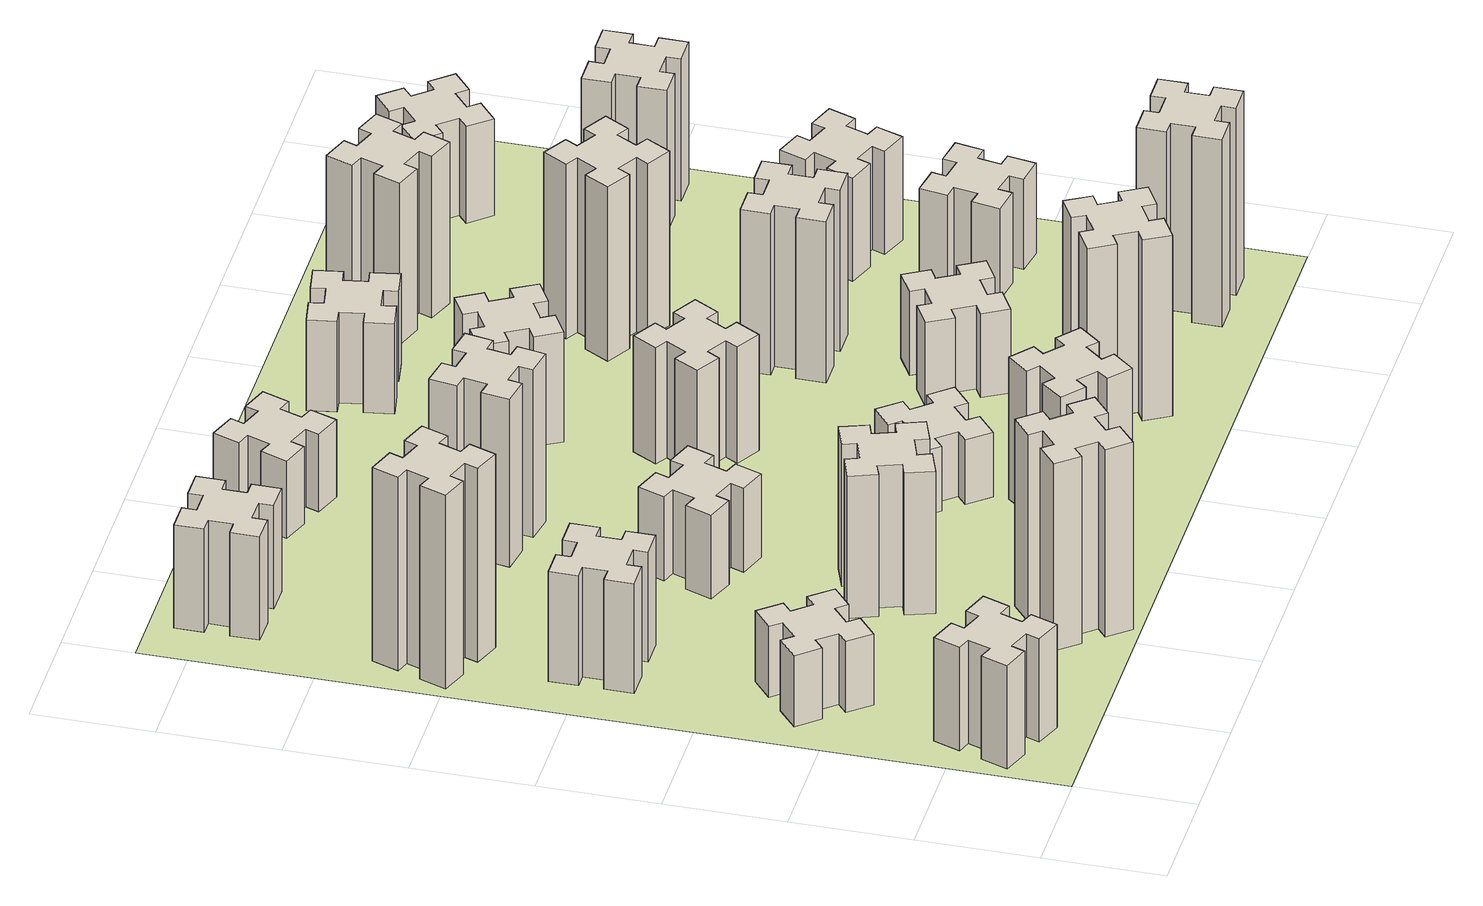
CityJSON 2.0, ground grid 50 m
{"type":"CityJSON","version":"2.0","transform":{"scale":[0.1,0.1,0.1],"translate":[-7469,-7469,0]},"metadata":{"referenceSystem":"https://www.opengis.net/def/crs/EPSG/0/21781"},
"CityObjects":{
"building1":{"type":"Building","attributes":{"class":"1000","function":"1000","usage":"1000","yearOfConstruction":2016,"roofType":"1000","measuredHeight":48,"storeysAboveGround":30,"storeysBelowGround":0},"geometry":[{"type":"Solid","lod":"1","boundaries":[[[[0,1,2,3,4,5,6,7,8,9,10,11,12,13,14,15,16,17,18,19]],[[17,16,20,21]],[[16,15,22,20]],[[15,14,23,22]],[[14,13,24,23]],[[13,12,25,24]],[[12,11,26,25]],[[11,10,27,26]],[[10,9,28,27]],[[9,8,29,28]],[[8,7,30,29]],[[7,6,31,30]],[[6,5,32,31]],[[5,4,33,32]],[[4,3,34,33]],[[3,2,35,34]],[[2,1,36,35]],[[1,0,37,36]],[[0,19,38,37]],[[19,18,39,38]],[[18,17,21,39]],[[24,25,26,27,28,29,30,31,32,33,34,35,36,37,38,39,21,20,22,23]]]]}]},
"building2":{"type":"Building","attributes":{"class":"1000","function":"1000","usage":"1000","yearOfConstruction":2016,"roofType":"1000","measuredHeight":33,"storeysAboveGround":30,"storeysBelowGround":0},"geometry":[{"type":"Solid","lod":"1","boundaries":[[[[40,41,42,43,44,45,46,47,48,49,50,51,52,53,54,55,56,57,58,59]],[[57,56,60,61]],[[56,55,62,60]],[[55,54,63,62]],[[54,53,64,63]],[[53,52,65,64]],[[52,51,66,65]],[[51,50,67,66]],[[50,49,68,67]],[[49,48,69,68]],[[48,47,70,69]],[[47,46,71,70]],[[46,45,72,71]],[[45,44,73,72]],[[44,43,74,73]],[[43,42,75,74]],[[42,41,76,75]],[[41,40,77,76]],[[40,59,78,77]],[[59,58,79,78]],[[58,57,61,79]],[[64,65,66,67,68,69,70,71,72,73,74,75,76,77,78,79,61,60,62,63]]]]}]},
"building3":{"type":"Building","attributes":{"class":"1000","function":"1000","usage":"1000","yearOfConstruction":2016,"roofType":"1000","measuredHeight":51,"storeysAboveGround":30,"storeysBelowGround":0},"geometry":[{"type":"Solid","lod":"1","boundaries":[[[[80,81,82,83,84,85,86,87,88,89,90,91,92,93,94,95,96,97,98,99]],[[97,96,100,101]],[[96,95,102,100]],[[95,94,103,102]],[[94,93,104,103]],[[93,92,105,104]],[[92,91,106,105]],[[91,90,107,106]],[[90,89,108,107]],[[89,88,109,108]],[[88,87,110,109]],[[87,86,111,110]],[[86,85,112,111]],[[85,84,113,112]],[[84,83,114,113]],[[83,82,115,114]],[[82,81,116,115]],[[81,80,117,116]],[[80,99,118,117]],[[99,98,119,118]],[[98,97,101,119]],[[104,105,106,107,108,109,110,111,112,113,114,115,116,117,118,119,101,100,102,103]]]]}]},
"building4":{"type":"Building","attributes":{"class":"1000","function":"1000","usage":"1000","yearOfConstruction":2016,"roofType":"1000","measuredHeight":90,"storeysAboveGround":30,"storeysBelowGround":0},"geometry":[{"type":"Solid","lod":"1","boundaries":[[[[120,121,122,123,124,125,126,127,128,129,130,131,132,133,134,135,136,137,138,139]],[[137,136,140,141]],[[136,135,142,140]],[[135,134,143,142]],[[134,133,144,143]],[[133,132,145,144]],[[132,131,146,145]],[[131,130,147,146]],[[130,129,148,147]],[[129,128,149,148]],[[128,127,150,149]],[[127,126,151,150]],[[126,125,152,151]],[[125,124,153,152]],[[124,123,154,153]],[[123,122,155,154]],[[122,121,156,155]],[[121,120,157,156]],[[120,139,158,157]],[[139,138,159,158]],[[138,137,141,159]],[[144,145,146,147,148,149,150,151,152,153,154,155,156,157,158,159,141,140,142,143]]]]}]},
"building5":{"type":"Building","attributes":{"class":"1000","function":"1000","usage":"1000","yearOfConstruction":2016,"roofType":"1000","measuredHeight":87,"storeysAboveGround":30,"storeysBelowGround":0},"geometry":[{"type":"Solid","lod":"1","boundaries":[[[[160,161,162,163,164,165,166,167,168,169,170,171,172,173,174,175,176,177,178,179]],[[177,176,180,181]],[[176,175,182,180]],[[175,174,183,182]],[[174,173,184,183]],[[173,172,185,184]],[[172,171,186,185]],[[171,170,187,186]],[[170,169,188,187]],[[169,168,189,188]],[[168,167,190,189]],[[167,166,191,190]],[[166,165,192,191]],[[165,164,193,192]],[[164,163,194,193]],[[163,162,195,194]],[[162,161,196,195]],[[161,160,197,196]],[[160,179,198,197]],[[179,178,199,198]],[[178,177,181,199]],[[184,185,186,187,188,189,190,191,192,193,194,195,196,197,198,199,181,180,182,183]]]]}]},
"building6":{"type":"Building","attributes":{"class":"1000","function":"1000","usage":"1000","yearOfConstruction":2016,"roofType":"1000","measuredHeight":48,"storeysAboveGround":30,"storeysBelowGround":0},"geometry":[{"type":"Solid","lod":"1","boundaries":[[[[200,201,202,203,204,205,206,207,208,209,210,211,212,213,214,215,216,217,218,219]],[[217,216,220,221]],[[216,215,222,220]],[[215,214,223,222]],[[214,213,224,223]],[[213,212,225,224]],[[212,211,226,225]],[[211,210,227,226]],[[210,209,228,227]],[[209,208,229,228]],[[208,207,230,229]],[[207,206,231,230]],[[206,205,232,231]],[[205,204,233,232]],[[204,203,234,233]],[[203,202,235,234]],[[202,201,236,235]],[[201,200,237,236]],[[200,219,238,237]],[[219,218,239,238]],[[218,217,221,239]],[[224,225,226,227,228,229,230,231,232,233,234,235,236,237,238,239,221,220,222,223]]]]}]},
"building7":{"type":"Building","attributes":{"class":"1000","function":"1000","usage":"1000","yearOfConstruction":2016,"roofType":"1000","measuredHeight":66,"storeysAboveGround":30,"storeysBelowGround":0},"geometry":[{"type":"Solid","lod":"1","boundaries":[[[[240,241,242,243,244,245,246,247,248,249,250,251,252,253,254,255,256,257,258,259]],[[257,256,260,261]],[[256,255,262,260]],[[255,254,263,262]],[[254,253,264,263]],[[253,252,265,264]],[[252,251,266,265]],[[251,250,267,266]],[[250,249,268,267]],[[249,248,269,268]],[[248,247,270,269]],[[247,246,271,270]],[[246,245,272,271]],[[245,244,273,272]],[[244,243,274,273]],[[243,242,275,274]],[[242,241,276,275]],[[241,240,277,276]],[[240,259,278,277]],[[259,258,279,278]],[[258,257,261,279]],[[264,265,266,267,268,269,270,271,272,273,274,275,276,277,278,279,261,260,262,263]]]]}]},
"building8":{"type":"Building","attributes":{"class":"1000","function":"1000","usage":"1000","yearOfConstruction":2016,"roofType":"1000","measuredHeight":39,"storeysAboveGround":30,"storeysBelowGround":0},"geometry":[{"type":"Solid","lod":"1","boundaries":[[[[280,281,282,283,284,285,286,287,288,289,290,291,292,293,294,295,296,297,298,299]],[[297,296,300,301]],[[296,295,302,300]],[[295,294,303,302]],[[294,293,304,303]],[[293,292,305,304]],[[292,291,306,305]],[[291,290,307,306]],[[290,289,308,307]],[[289,288,309,308]],[[288,287,310,309]],[[287,286,311,310]],[[286,285,312,311]],[[285,284,313,312]],[[284,283,314,313]],[[283,282,315,314]],[[282,281,316,315]],[[281,280,317,316]],[[280,299,318,317]],[[299,298,319,318]],[[298,297,301,319]],[[304,305,306,307,308,309,310,311,312,313,314,315,316,317,318,319,301,300,302,303]]]]}]},
"building9":{"type":"Building","attributes":{"class":"1000","function":"1000","usage":"1000","yearOfConstruction":2016,"roofType":"1000","measuredHeight":78,"storeysAboveGround":30,"storeysBelowGround":0},"geometry":[{"type":"Solid","lod":"1","boundaries":[[[[320,321,322,323,324,325,326,327,328,329,330,331,332,333,334,335,336,337,338,339]],[[337,336,340,341]],[[336,335,342,340]],[[335,334,343,342]],[[334,333,344,343]],[[333,332,345,344]],[[332,331,346,345]],[[331,330,347,346]],[[330,329,348,347]],[[329,328,349,348]],[[328,327,350,349]],[[327,326,351,350]],[[326,325,352,351]],[[325,324,353,352]],[[324,323,354,353]],[[323,322,355,354]],[[322,321,356,355]],[[321,320,357,356]],[[320,339,358,357]],[[339,338,359,358]],[[338,337,341,359]],[[344,345,346,347,348,349,350,351,352,353,354,355,356,357,358,359,341,340,342,343]]]]}]},
"building10":{"type":"Building","attributes":{"class":"1000","function":"1000","usage":"1000","yearOfConstruction":2016,"roofType":"1000","measuredHeight":66,"storeysAboveGround":30,"storeysBelowGround":0},"geometry":[{"type":"Solid","lod":"1","boundaries":[[[[360,361,362,363,364,365,366,367,368,369,370,371,372,373,374,375,376,377,378,379]],[[377,376,380,381]],[[376,375,382,380]],[[375,374,383,382]],[[374,373,384,383]],[[373,372,385,384]],[[372,371,386,385]],[[371,370,387,386]],[[370,369,388,387]],[[369,368,389,388]],[[368,367,390,389]],[[367,366,391,390]],[[366,365,392,391]],[[365,364,393,392]],[[364,363,394,393]],[[363,362,395,394]],[[362,361,396,395]],[[361,360,397,396]],[[360,379,398,397]],[[379,378,399,398]],[[378,377,381,399]],[[384,385,386,387,388,389,390,391,392,393,394,395,396,397,398,399,381,380,382,383]]]]}]},
"building11":{"type":"Building","attributes":{"class":"1000","function":"1000","usage":"1000","yearOfConstruction":2016,"roofType":"1000","measuredHeight":36,"storeysAboveGround":30,"storeysBelowGround":0},"geometry":[{"type":"Solid","lod":"1","boundaries":[[[[400,401,402,403,404,405,406,407,408,409,410,411,412,413,414,415,416,417,418,419]],[[417,416,420,421]],[[416,415,422,420]],[[415,414,423,422]],[[414,413,424,423]],[[413,412,425,424]],[[412,411,426,425]],[[411,410,427,426]],[[410,409,428,427]],[[409,408,429,428]],[[408,407,430,429]],[[407,406,431,430]],[[406,405,432,431]],[[405,404,433,432]],[[404,403,434,433]],[[403,402,435,434]],[[402,401,436,435]],[[401,400,437,436]],[[400,419,438,437]],[[419,418,439,438]],[[418,417,421,439]],[[424,425,426,427,428,429,430,431,432,433,434,435,436,437,438,439,421,420,422,423]]]]}]},
"building12":{"type":"Building","attributes":{"class":"1000","function":"1000","usage":"1000","yearOfConstruction":2016,"roofType":"1000","measuredHeight":30,"storeysAboveGround":30,"storeysBelowGround":0},"geometry":[{"type":"Solid","lod":"1","boundaries":[[[[440,441,442,443,444,445,446,447,448,449,450,451,452,453,454,455,456,457,458,459]],[[457,456,460,461]],[[456,455,462,460]],[[455,454,463,462]],[[454,453,464,463]],[[453,452,465,464]],[[452,451,466,465]],[[451,450,467,466]],[[450,449,468,467]],[[449,448,469,468]],[[448,447,470,469]],[[447,446,471,470]],[[446,445,472,471]],[[445,444,473,472]],[[444,443,474,473]],[[443,442,475,474]],[[442,441,476,475]],[[441,440,477,476]],[[440,459,478,477]],[[459,458,479,478]],[[458,457,461,479]],[[464,465,466,467,468,469,470,471,472,473,474,475,476,477,478,479,461,460,462,463]]]]}]},
"building13":{"type":"Building","attributes":{"class":"1000","function":"1000","usage":"1000","yearOfConstruction":2016,"roofType":"1000","measuredHeight":54,"storeysAboveGround":30,"storeysBelowGround":0},"geometry":[{"type":"Solid","lod":"1","boundaries":[[[[480,481,482,483,484,485,486,487,488,489,490,491,492,493,494,495,496,497,498,499]],[[497,496,500,501]],[[496,495,502,500]],[[495,494,503,502]],[[494,493,504,503]],[[493,492,505,504]],[[492,491,506,505]],[[491,490,507,506]],[[490,489,508,507]],[[489,488,509,508]],[[488,487,510,509]],[[487,486,511,510]],[[486,485,512,511]],[[485,484,513,512]],[[484,483,514,513]],[[483,482,515,514]],[[482,481,516,515]],[[481,480,517,516]],[[480,499,518,517]],[[499,498,519,518]],[[498,497,501,519]],[[504,505,506,507,508,509,510,511,512,513,514,515,516,517,518,519,501,500,502,503]]]]}]},
"building14":{"type":"Building","attributes":{"class":"1000","function":"1000","usage":"1000","yearOfConstruction":2016,"roofType":"1000","measuredHeight":51,"storeysAboveGround":30,"storeysBelowGround":0},"geometry":[{"type":"Solid","lod":"1","boundaries":[[[[520,521,522,523,524,525,526,527,528,529,530,531,532,533,534,535,536,537,538,539]],[[537,536,540,541]],[[536,535,542,540]],[[535,534,543,542]],[[534,533,544,543]],[[533,532,545,544]],[[532,531,546,545]],[[531,530,547,546]],[[530,529,548,547]],[[529,528,549,548]],[[528,527,550,549]],[[527,526,551,550]],[[526,525,552,551]],[[525,524,553,552]],[[524,523,554,553]],[[523,522,555,554]],[[522,521,556,555]],[[521,520,557,556]],[[520,539,558,557]],[[539,538,559,558]],[[538,537,541,559]],[[544,545,546,547,548,549,550,551,552,553,554,555,556,557,558,559,541,540,542,543]]]]}]},
"building15":{"type":"Building","attributes":{"class":"1000","function":"1000","usage":"1000","yearOfConstruction":2016,"roofType":"1000","measuredHeight":84,"storeysAboveGround":30,"storeysBelowGround":0},"geometry":[{"type":"Solid","lod":"1","boundaries":[[[[560,561,562,563,564,565,566,567,568,569,570,571,572,573,574,575,576,577,578,579]],[[577,576,580,581]],[[576,575,582,580]],[[575,574,583,582]],[[574,573,584,583]],[[573,572,585,584]],[[572,571,586,585]],[[571,570,587,586]],[[570,569,588,587]],[[569,568,589,588]],[[568,567,590,589]],[[567,566,591,590]],[[566,565,592,591]],[[565,564,593,592]],[[564,563,594,593]],[[563,562,595,594]],[[562,561,596,595]],[[561,560,597,596]],[[560,579,598,597]],[[579,578,599,598]],[[578,577,581,599]],[[584,585,586,587,588,589,590,591,592,593,594,595,596,597,598,599,581,580,582,583]]]]}]},
"building16":{"type":"Building","attributes":{"class":"1000","function":"1000","usage":"1000","yearOfConstruction":2016,"roofType":"1000","measuredHeight":39,"storeysAboveGround":30,"storeysBelowGround":0},"geometry":[{"type":"Solid","lod":"1","boundaries":[[[[600,601,602,603,604,605,606,607,608,609,610,611,612,613,614,615,616,617,618,619]],[[617,616,620,621]],[[616,615,622,620]],[[615,614,623,622]],[[614,613,624,623]],[[613,612,625,624]],[[612,611,626,625]],[[611,610,627,626]],[[610,609,628,627]],[[609,608,629,628]],[[608,607,630,629]],[[607,606,631,630]],[[606,605,632,631]],[[605,604,633,632]],[[604,603,634,633]],[[603,602,635,634]],[[602,601,636,635]],[[601,600,637,636]],[[600,619,638,637]],[[619,618,639,638]],[[618,617,621,639]],[[624,625,626,627,628,629,630,631,632,633,634,635,636,637,638,639,621,620,622,623]]]]}]},
"building17":{"type":"Building","attributes":{"class":"1000","function":"1000","usage":"1000","yearOfConstruction":2016,"roofType":"1000","measuredHeight":42,"storeysAboveGround":30,"storeysBelowGround":0},"geometry":[{"type":"Solid","lod":"1","boundaries":[[[[640,641,642,643,644,645,646,647,648,649,650,651,652,653,654,655,656,657,658,659]],[[657,656,660,661]],[[656,655,662,660]],[[655,654,663,662]],[[654,653,664,663]],[[653,652,665,664]],[[652,651,666,665]],[[651,650,667,666]],[[650,649,668,667]],[[649,648,669,668]],[[648,647,670,669]],[[647,646,671,670]],[[646,645,672,671]],[[645,644,673,672]],[[644,643,674,673]],[[643,642,675,674]],[[642,641,676,675]],[[641,640,677,676]],[[640,659,678,677]],[[659,658,679,678]],[[658,657,661,679]],[[664,665,666,667,668,669,670,671,672,673,674,675,676,677,678,679,661,660,662,663]]]]}]},
"building18":{"type":"Building","attributes":{"class":"1000","function":"1000","usage":"1000","yearOfConstruction":2016,"roofType":"1000","measuredHeight":75,"storeysAboveGround":30,"storeysBelowGround":0},"geometry":[{"type":"Solid","lod":"1","boundaries":[[[[680,681,682,683,684,685,686,687,688,689,690,691,692,693,694,695,696,697,698,699]],[[697,696,700,701]],[[696,695,702,700]],[[695,694,703,702]],[[694,693,704,703]],[[693,692,705,704]],[[692,691,706,705]],[[691,690,707,706]],[[690,689,708,707]],[[689,688,709,708]],[[688,687,710,709]],[[687,686,711,710]],[[686,685,712,711]],[[685,684,713,712]],[[684,683,714,713]],[[683,682,715,714]],[[682,681,716,715]],[[681,680,717,716]],[[680,699,718,717]],[[699,698,719,718]],[[698,697,701,719]],[[704,705,706,707,708,709,710,711,712,713,714,715,716,717,718,719,701,700,702,703]]]]}]},
"building19":{"type":"Building","attributes":{"class":"1000","function":"1000","usage":"1000","yearOfConstruction":2016,"roofType":"1000","measuredHeight":81,"storeysAboveGround":30,"storeysBelowGround":0},"geometry":[{"type":"Solid","lod":"1","boundaries":[[[[720,721,722,723,724,725,726,727,728,729,730,731,732,733,734,735,736,737,738,739]],[[737,736,740,741]],[[736,735,742,740]],[[735,734,743,742]],[[734,733,744,743]],[[733,732,745,744]],[[732,731,746,745]],[[731,730,747,746]],[[730,729,748,747]],[[729,728,749,748]],[[728,727,750,749]],[[727,726,751,750]],[[726,725,752,751]],[[725,724,753,752]],[[724,723,754,753]],[[723,722,755,754]],[[722,721,756,755]],[[721,720,757,756]],[[720,739,758,757]],[[739,738,759,758]],[[738,737,741,759]],[[744,745,746,747,748,749,750,751,752,753,754,755,756,757,758,759,741,740,742,743]]]]}]},
"building20":{"type":"Building","attributes":{"class":"1000","function":"1000","usage":"1000","yearOfConstruction":2016,"roofType":"1000","measuredHeight":87,"storeysAboveGround":30,"storeysBelowGround":0},"geometry":[{"type":"Solid","lod":"1","boundaries":[[[[760,761,762,763,764,765,766,767,768,769,770,771,772,773,774,775,776,777,778,779]],[[777,776,780,781]],[[776,775,782,780]],[[775,774,783,782]],[[774,773,784,783]],[[773,772,785,784]],[[772,771,786,785]],[[771,770,787,786]],[[770,769,788,787]],[[769,768,789,788]],[[768,767,790,789]],[[767,766,791,790]],[[766,765,792,791]],[[765,764,793,792]],[[764,763,794,793]],[[763,762,795,794]],[[762,761,796,795]],[[761,760,797,796]],[[760,779,798,797]],[[779,778,799,798]],[[778,777,781,799]],[[784,785,786,787,788,789,790,791,792,793,794,795,796,797,798,799,781,780,782,783]]]]}]},
"building21":{"type":"Building","attributes":{"class":"1000","function":"1000","usage":"1000","yearOfConstruction":2016,"roofType":"1000","measuredHeight":75,"storeysAboveGround":30,"storeysBelowGround":0},"geometry":[{"type":"Solid","lod":"1","boundaries":[[[[800,801,802,803,804,805,806,807,808,809,810,811,812,813,814,815,816,817,818,819]],[[817,816,820,821]],[[816,815,822,820]],[[815,814,823,822]],[[814,813,824,823]],[[813,812,825,824]],[[812,811,826,825]],[[811,810,827,826]],[[810,809,828,827]],[[809,808,829,828]],[[808,807,830,829]],[[807,806,831,830]],[[806,805,832,831]],[[805,804,833,832]],[[804,803,834,833]],[[803,802,835,834]],[[802,801,836,835]],[[801,800,837,836]],[[800,819,838,837]],[[819,818,839,838]],[[818,817,821,839]],[[824,825,826,827,828,829,830,831,832,833,834,835,836,837,838,839,821,820,822,823]]]]}]},
"building22":{"type":"Building","attributes":{"class":"1000","function":"1000","usage":"1000","yearOfConstruction":2016,"roofType":"1000","measuredHeight":42,"storeysAboveGround":30,"storeysBelowGround":0},"geometry":[{"type":"Solid","lod":"1","boundaries":[[[[840,841,842,843,844,845,846,847,848,849,850,851,852,853,854,855,856,857,858,859]],[[857,856,860,861]],[[856,855,862,860]],[[855,854,863,862]],[[854,853,864,863]],[[853,852,865,864]],[[852,851,866,865]],[[851,850,867,866]],[[850,849,868,867]],[[849,848,869,868]],[[848,847,870,869]],[[847,846,871,870]],[[846,845,872,871]],[[845,844,873,872]],[[844,843,874,873]],[[843,842,875,874]],[[842,841,876,875]],[[841,840,877,876]],[[840,859,878,877]],[[859,858,879,878]],[[858,857,861,879]],[[864,865,866,867,868,869,870,871,872,873,874,875,876,877,878,879,861,860,862,863]]]]}]},
"building23":{"type":"Building","attributes":{"class":"1000","function":"1000","usage":"1000","yearOfConstruction":2016,"roofType":"1000","measuredHeight":48,"storeysAboveGround":30,"storeysBelowGround":0},"geometry":[{"type":"Solid","lod":"1","boundaries":[[[[880,881,882,883,884,885,886,887,888,889,890,891,892,893,894,895,896,897,898,899]],[[897,896,900,901]],[[896,895,902,900]],[[895,894,903,902]],[[894,893,904,903]],[[893,892,905,904]],[[892,891,906,905]],[[891,890,907,906]],[[890,889,908,907]],[[889,888,909,908]],[[888,887,910,909]],[[887,886,911,910]],[[886,885,912,911]],[[885,884,913,912]],[[884,883,914,913]],[[883,882,915,914]],[[882,881,916,915]],[[881,880,917,916]],[[880,899,918,917]],[[899,898,919,918]],[[898,897,901,919]],[[904,905,906,907,908,909,910,911,912,913,914,915,916,917,918,919,901,900,902,903]]]]}]},
"building24":{"type":"Building","attributes":{"class":"1000","function":"1000","usage":"1000","yearOfConstruction":2016,"roofType":"1000","measuredHeight":66,"storeysAboveGround":30,"storeysBelowGround":0},"geometry":[{"type":"Solid","lod":"1","boundaries":[[[[920,921,922,923,924,925,926,927,928,929,930,931,932,933,934,935,936,937,938,939]],[[937,936,940,941]],[[936,935,942,940]],[[935,934,943,942]],[[934,933,944,943]],[[933,932,945,944]],[[932,931,946,945]],[[931,930,947,946]],[[930,929,948,947]],[[929,928,949,948]],[[928,927,950,949]],[[927,926,951,950]],[[926,925,952,951]],[[925,924,953,952]],[[924,923,954,953]],[[923,922,955,954]],[[922,921,956,955]],[[921,920,957,956]],[[920,939,958,957]],[[939,938,959,958]],[[938,937,941,959]],[[944,945,946,947,948,949,950,951,952,953,954,955,956,957,958,959,941,940,942,943]]]]}]},
"building25":{"type":"Building","attributes":{"class":"1000","function":"1000","usage":"1000","yearOfConstruction":2016,"roofType":"1000","measuredHeight":45,"storeysAboveGround":30,"storeysBelowGround":0},"geometry":[{"type":"Solid","lod":"1","boundaries":[[[[960,961,962,963,964,965,966,967,968,969,970,971,972,973,974,975,976,977,978,979]],[[977,976,980,981]],[[976,975,982,980]],[[975,974,983,982]],[[974,973,984,983]],[[973,972,985,984]],[[972,971,986,985]],[[971,970,987,986]],[[970,969,988,987]],[[969,968,989,988]],[[968,967,990,989]],[[967,966,991,990]],[[966,965,992,991]],[[965,964,993,992]],[[964,963,994,993]],[[963,962,995,994]],[[962,961,996,995]],[[961,960,997,996]],[[960,979,998,997]],[[979,978,999,998]],[[978,977,981,999]],[[984,985,986,987,988,989,990,991,992,993,994,995,996,997,998,999,981,980,982,983]]]]}]},
"landuse1":{"type":"LandUse","attributes":{"name":"plot1","function":"1010"},"geometry":[{"type":"MultiSurface","lod":"1","boundaries":[[[1000,1001,1002,1003]]]}]}
},
"vertices":[
[362,291,0],[396,385,0],[452,364,0],[493,477,0],[380,518,0],[360,462,0],[266,496,0],[287,552,0],[174,593,0],[133,480,0],[189,460,0],[155,366,0],[99,387,0],[57,274,0],[170,233,0],[191,289,0],[285,255,0],[264,199,0],[377,157,0],[418,270,0],[285,255,480],[264,199,480],[191,289,480],[170,233,480],[57,274,480],[99,387,480],[155,366,480],[189,460,480],[133,480,480],[174,593,480],[287,552,480],[266,496,480],[360,462,480],[380,518,480],[493,477,480],[452,364,480],[396,385,480],[362,291,480],[418,270,480],[377,157,480],
[343,1232,0],[266,1167,0],[228,1213,0],[136,1136,0],[213,1044,0],[259,1083,0],[323,1006,0],[277,968,0],[354,876,0],[446,953,0],[408,999,0],[484,1063,0],[523,1017,0],[615,1094,0],[538,1186,0],[492,1148,0],[427,1224,0],[473,1263,0],[396,1355,0],[304,1278,0],[427,1224,330],[473,1263,330],[492,1148,330],[538,1186,330],[615,1094,330],[523,1017,330],[484,1063,330],[408,999,330],[446,953,330],[354,876,330],[277,968,330],[323,1006,330],[259,1083,330],[213,1044,330],[136,1136,330],[228,1213,330],[266,1167,330],[343,1232,330],[304,1278,330],[396,1355,330],
[425,2065,0],[325,2065,0],[325,2125,0],[205,2125,0],[205,2005,0],[265,2005,0],[265,1905,0],[205,1905,0],[205,1785,0],[325,1785,0],[325,1845,0],[425,1845,0],[425,1785,0],[545,1785,0],[545,1905,0],[485,1905,0],[485,2005,0],[545,2005,0],[545,2125,0],[425,2125,0],[485,2005,510],[545,2005,510],[485,1905,510],[545,1905,510],[545,1785,510],[425,1785,510],[425,1845,510],[325,1845,510],[325,1785,510],[205,1785,510],[205,1905,510],[265,1905,510],[265,2005,510],[205,2005,510],[205,2125,510],[325,2125,510],[325,2065,510],[425,2065,510],[425,2125,510],[545,2125,510],
[362,2511,0],[396,2605,0],[452,2584,0],[493,2697,0],[380,2738,0],[360,2682,0],[266,2716,0],[287,2772,0],[174,2813,0],[133,2700,0],[189,2680,0],[155,2586,0],[99,2607,0],[57,2494,0],[170,2453,0],[191,2509,0],[285,2475,0],[264,2419,0],[377,2377,0],[418,2490,0],[285,2475,900],[264,2419,900],[191,2509,900],[170,2453,900],[57,2494,900],[99,2607,900],[155,2586,900],[189,2680,900],[133,2700,900],[174,2813,900],[287,2772,900],[266,2716,900],[360,2682,900],[380,2738,900],[493,2697,900],[452,2584,900],[396,2605,900],[362,2511,900],[418,2490,900],[377,2377,900],
[1232,308,0],[1167,384,0],[1213,423,0],[1136,515,0],[1044,438,0],[1083,392,0],[1006,327,0],[968,373,0],[876,296,0],[953,204,0],[999,243,0],[1063,166,0],[1017,128,0],[1094,36,0],[1186,113,0],[1148,159,0],[1224,223,0],[1263,177,0],[1355,254,0],[1278,346,0],[1224,223,870],[1263,177,870],[1148,159,870],[1186,113,870],[1094,36,870],[1017,128,870],[1063,166,870],[999,243,870],[953,204,870],[876,296,870],[968,373,870],[1006,327,870],[1083,392,870],[1044,438,870],[1136,515,870],[1213,423,870],[1167,384,870],[1232,308,870],[1278,346,870],[1355,254,870],
[425,3545,0],[325,3545,0],[325,3605,0],[205,3605,0],[205,3485,0],[265,3485,0],[265,3385,0],[205,3385,0],[205,3265,0],[325,3265,0],[325,3325,0],[425,3325,0],[425,3265,0],[545,3265,0],[545,3385,0],[485,3385,0],[485,3485,0],[545,3485,0],[545,3605,0],[425,3605,0],[485,3485,480],[545,3485,480],[485,3385,480],[545,3385,480],[545,3265,480],[425,3265,480],[425,3325,480],[325,3325,480],[325,3265,480],[205,3265,480],[205,3385,480],[265,3385,480],[265,3485,480],[205,3485,480],[205,3605,480],[325,3605,480],[325,3545,480],[425,3545,480],[425,3605,480],[545,3605,480],
[1106,895,0],[1200,929,0],[1220,873,0],[1333,914,0],[1292,1027,0],[1236,1006,0],[1202,1100,0],[1258,1120,0],[1217,1233,0],[1104,1192,0],[1125,1136,0],[1031,1102,0],[1010,1158,0],[897,1117,0],[939,1004,0],[995,1025,0],[1029,931,0],[973,910,0],[1014,797,0],[1127,839,0],[1029,931,660],[973,910,660],[995,1025,660],[939,1004,660],[897,1117,660],[1010,1158,660],[1031,1102,660],[1125,1136,660],[1104,1192,660],[1217,1233,660],[1258,1120,660],[1202,1100,660],[1236,1006,660],[1292,1027,660],[1333,914,660],[1220,873,660],[1200,929,660],[1106,895,660],[1127,839,660],[1014,797,660],
[1029,1840,0],[995,1746,0],[939,1767,0],[897,1654,0],[1010,1613,0],[1031,1669,0],[1125,1635,0],[1104,1579,0],[1217,1537,0],[1258,1650,0],[1202,1671,0],[1236,1765,0],[1292,1744,0],[1333,1857,0],[1220,1898,0],[1200,1842,0],[1106,1876,0],[1127,1932,0],[1014,1973,0],[973,1860,0],[1106,1876,390],[1127,1932,390],[1200,1842,390],[1220,1898,390],[1333,1857,390],[1292,1744,390],[1236,1765,390],[1202,1671,390],[1258,1650,390],[1217,1537,390],[1104,1579,390],[1125,1635,390],[1031,1669,390],[1010,1613,390],[897,1654,390],[939,1767,390],[995,1746,390],[1029,1840,390],[973,1860,390],[1014,1973,390],
[1016,2664,0],[998,2565,0],[939,2576,0],[918,2457,0],[1037,2437,0],[1047,2496,0],[1145,2478,0],[1135,2419,0],[1253,2398,0],[1274,2517,0],[1215,2527,0],[1232,2625,0],[1291,2615,0],[1312,2733,0],[1194,2754,0],[1184,2695,0],[1085,2712,0],[1096,2771,0],[977,2792,0],[957,2674,0],[1085,2712,780],[1096,2771,780],[1184,2695,780],[1194,2754,780],[1312,2733,780],[1291,2615,780],[1232,2625,780],[1215,2527,780],[1274,2517,780],[1253,2398,780],[1135,2419,780],[1145,2478,780],[1047,2496,780],[1037,2437,780],[918,2457,780],[939,2576,780],[998,2565,780],[1016,2664,780],[957,2674,780],[977,2792,780],
[1803,584,0],[1739,508,0],[1693,546,0],[1616,454,0],[1708,377,0],[1746,423,0],[1823,359,0],[1784,313,0],[1876,236,0],[1953,328,0],[1907,366,0],[1972,443,0],[2018,404,0],[2095,496,0],[2003,573,0],[1964,527,0],[1888,592,0],[1926,638,0],[1834,715,0],[1757,623,0],[1888,592,660],[1926,638,660],[1964,527,660],[2003,573,660],[2095,496,660],[2018,404,660],[1972,443,660],[1907,366,660],[1953,328,660],[1876,236,660],[1784,313,660],[1823,359,660],[1746,423,660],[1708,377,660],[1616,454,660],[1693,546,660],[1739,508,660],[1803,584,660],[1757,623,660],[1834,715,660],
[1031,3349,0],[1125,3315,0],[1104,3259,0],[1217,3217,0],[1258,3330,0],[1202,3351,0],[1236,3445,0],[1292,3424,0],[1333,3537,0],[1220,3578,0],[1200,3522,0],[1106,3556,0],[1127,3612,0],[1014,3653,0],[973,3540,0],[1029,3520,0],[995,3426,0],[939,3447,0],[897,3334,0],[1010,3293,0],[995,3426,360],[939,3447,360],[1029,3520,360],[973,3540,360],[1014,3653,360],[1127,3612,360],[1106,3556,360],[1200,3522,360],[1220,3578,360],[1333,3537,360],[1292,3424,360],[1236,3445,360],[1202,3351,360],[1258,3330,360],[1217,3217,360],[1104,3259,360],[1125,3315,360],[1031,3349,360],[1010,3293,360],[897,3334,360],
[1823,1132,0],[1746,1067,0],[1708,1113,0],[1616,1036,0],[1693,944,0],[1739,983,0],[1803,906,0],[1757,868,0],[1834,776,0],[1926,853,0],[1888,899,0],[1964,963,0],[2003,917,0],[2095,994,0],[2018,1086,0],[1972,1048,0],[1907,1124,0],[1953,1163,0],[1876,1255,0],[1784,1178,0],[1907,1124,300],[1953,1163,300],[1972,1048,300],[2018,1086,300],[2095,994,300],[2003,917,300],[1964,963,300],[1888,899,300],[1926,853,300],[1834,776,300],[1757,868,300],[1803,906,300],[1739,983,300],[1693,944,300],[1616,1036,300],[1708,1113,300],[1746,1067,300],[1823,1132,300],[1784,1178,300],[1876,1255,300],
[1954,2026,0],[1867,2076,0],[1897,2128,0],[1793,2188,0],[1733,2084,0],[1785,2054,0],[1735,1967,0],[1683,1997,0],[1623,1893,0],[1727,1833,0],[1757,1885,0],[1844,1835,0],[1814,1783,0],[1918,1723,0],[1978,1827,0],[1926,1857,0],[1976,1944,0],[2028,1914,0],[2088,2018,0],[1984,2078,0],[1976,1944,540],[2028,1914,540],[1926,1857,540],[1978,1827,540],[1918,1723,540],[1814,1783,540],[1844,1835,540],[1757,1885,540],[1727,1833,540],[1623,1893,540],[1683,1997,540],[1735,1967,540],[1785,2054,540],[1733,2084,540],[1793,2188,540],[1897,2128,540],[1867,2076,540],[1954,2026,540],[1984,2078,540],[2088,2018,540],
[1735,2684,0],[1785,2597,0],[1733,2567,0],[1793,2463,0],[1897,2523,0],[1867,2575,0],[1954,2625,0],[1984,2573,0],[2088,2633,0],[2028,2737,0],[1976,2707,0],[1926,2794,0],[1978,2824,0],[1918,2928,0],[1814,2868,0],[1844,2816,0],[1757,2766,0],[1727,2818,0],[1623,2758,0],[1683,2654,0],[1757,2766,510],[1727,2818,510],[1844,2816,510],[1814,2868,510],[1918,2928,510],[1978,2824,510],[1926,2794,510],[1976,2707,510],[2028,2737,510],[2088,2633,510],[1984,2573,510],[1954,2625,510],[1867,2575,510],[1897,2523,510],[1793,2463,510],[1733,2567,510],[1785,2597,510],[1735,2684,510],[1683,2654,510],[1623,2758,510],
[2475,464,0],[2525,377,0],[2473,347,0],[2533,243,0],[2637,303,0],[2607,355,0],[2694,405,0],[2724,353,0],[2828,413,0],[2768,517,0],[2716,487,0],[2666,574,0],[2718,604,0],[2658,708,0],[2554,648,0],[2584,596,0],[2497,546,0],[2467,598,0],[2363,538,0],[2423,434,0],[2497,546,840],[2467,598,840],[2584,596,840],[2554,648,840],[2658,708,840],[2718,604,840],[2666,574,840],[2716,487,840],[2768,517,840],[2828,413,840],[2724,353,840],[2694,405,840],[2607,355,840],[2637,303,840],[2533,243,840],[2473,347,840],[2525,377,840],[2475,464,840],[2423,434,840],[2363,538,840],
[2716,1127,0],[2666,1214,0],[2718,1244,0],[2658,1348,0],[2554,1288,0],[2584,1236,0],[2497,1186,0],[2467,1238,0],[2363,1178,0],[2423,1074,0],[2475,1104,0],[2525,1017,0],[2473,987,0],[2533,883,0],[2637,943,0],[2607,995,0],[2694,1045,0],[2724,993,0],[2828,1053,0],[2768,1157,0],[2694,1045,390],[2724,993,390],[2607,995,390],[2637,943,390],[2533,883,390],[2473,987,390],[2525,1017,390],[2475,1104,390],[2423,1074,390],[2363,1178,390],[2467,1238,390],[2497,1186,390],[2584,1236,390],[2554,1288,390],[2658,1348,390],[2718,1244,390],[2666,1214,390],[2716,1127,390],[2768,1157,390],[2828,1053,390],
[1838,3365,0],[1856,3267,0],[1797,3257,0],[1817,3138,0],[1936,3159,0],[1925,3218,0],[2024,3236,0],[2034,3177,0],[2152,3197,0],[2131,3316,0],[2072,3305,0],[2055,3404,0],[2114,3414,0],[2093,3532,0],[1975,3511,0],[1985,3452,0],[1887,3435,0],[1877,3494,0],[1758,3473,0],[1779,3355,0],[1887,3435,420],[1877,3494,420],[1985,3452,420],[1975,3511,420],[2093,3532,420],[2114,3414,420],[2055,3404,420],[2072,3305,420],[2131,3316,420],[2152,3197,420],[2034,3177,420],[2024,3236,420],[1925,3218,420],[1936,3159,420],[1817,3138,420],[1797,3257,420],[1856,3267,420],[1838,3365,420],[1779,3355,420],[1758,3473,420],
[2705,1705,0],[2705,1805,0],[2765,1805,0],[2765,1925,0],[2645,1925,0],[2645,1865,0],[2545,1865,0],[2545,1925,0],[2425,1925,0],[2425,1805,0],[2485,1805,0],[2485,1705,0],[2425,1705,0],[2425,1585,0],[2545,1585,0],[2545,1645,0],[2645,1645,0],[2645,1585,0],[2765,1585,0],[2765,1705,0],[2645,1645,750],[2645,1585,750],[2545,1645,750],[2545,1585,750],[2425,1585,750],[2425,1705,750],[2485,1705,750],[2485,1805,750],[2425,1805,750],[2425,1925,750],[2545,1925,750],[2545,1865,750],[2645,1865,750],[2645,1925,750],[2765,1925,750],[2765,1805,750],[2705,1805,750],[2705,1705,750],[2765,1705,750],[2765,1585,750],
[2497,2425,0],[2584,2375,0],[2554,2323,0],[2658,2263,0],[2718,2367,0],[2666,2397,0],[2716,2484,0],[2768,2454,0],[2828,2558,0],[2724,2618,0],[2694,2566,0],[2607,2616,0],[2637,2668,0],[2533,2728,0],[2473,2624,0],[2525,2594,0],[2475,2507,0],[2423,2537,0],[2363,2433,0],[2467,2373,0],[2475,2507,810],[2423,2537,810],[2525,2594,810],[2473,2624,810],[2533,2728,810],[2637,2668,810],[2607,2616,810],[2694,2566,810],[2724,2618,810],[2828,2558,810],[2768,2454,810],[2716,2484,810],[2666,2397,810],[2718,2367,810],[2658,2263,810],[2554,2323,810],[2584,2375,810],[2497,2425,810],[2467,2373,810],[2363,2433,810],
[3225,425,0],[3225,325,0],[3165,325,0],[3165,205,0],[3285,205,0],[3285,265,0],[3385,265,0],[3385,205,0],[3505,205,0],[3505,325,0],[3445,325,0],[3445,425,0],[3505,425,0],[3505,545,0],[3385,545,0],[3385,485,0],[3285,485,0],[3285,545,0],[3165,545,0],[3165,425,0],[3285,485,870],[3285,545,870],[3385,485,870],[3385,545,870],[3505,545,870],[3505,425,870],[3445,425,870],[3445,325,870],[3505,325,870],[3505,205,870],[3385,205,870],[3385,265,870],[3285,265,870],[3285,205,870],[3165,205,870],[3165,325,870],[3225,325,870],[3225,425,870],[3165,425,870],[3165,545,870],
[2582,3251,0],[2616,3345,0],[2672,3324,0],[2713,3437,0],[2600,3478,0],[2580,3422,0],[2486,3456,0],[2507,3512,0],[2394,3553,0],[2353,3440,0],[2409,3420,0],[2375,3326,0],[2319,3347,0],[2277,3234,0],[2390,3193,0],[2411,3249,0],[2505,3215,0],[2484,3159,0],[2597,3117,0],[2638,3230,0],[2505,3215,750],[2484,3159,750],[2411,3249,750],[2390,3193,750],[2277,3234,750],[2319,3347,750],[2375,3326,750],[2409,3420,750],[2353,3440,750],[2394,3553,750],[2507,3512,750],[2486,3456,750],[2580,3422,750],[2600,3478,750],[2713,3437,750],[2672,3324,750],[2616,3345,750],[2582,3251,750],[2638,3230,750],[2597,3117,750],
[3404,1315,0],[3305,1332,0],[3316,1391,0],[3197,1412,0],[3177,1294,0],[3236,1284,0],[3218,1185,0],[3159,1196,0],[3138,1077,0],[3257,1057,0],[3267,1116,0],[3365,1098,0],[3355,1039,0],[3473,1018,0],[3494,1137,0],[3435,1147,0],[3452,1245,0],[3511,1235,0],[3532,1353,0],[3414,1374,0],[3452,1245,420],[3511,1235,420],[3435,1147,420],[3494,1137,420],[3473,1018,420],[3355,1039,420],[3365,1098,420],[3267,1116,420],[3257,1057,420],[3138,1077,420],[3159,1196,420],[3218,1185,420],[3236,1284,420],[3177,1294,420],[3197,1412,420],[3316,1391,420],[3305,1332,420],[3404,1315,420],[3414,1374,420],[3532,1353,420],
[3249,1840,0],[3215,1746,0],[3159,1767,0],[3117,1654,0],[3230,1613,0],[3251,1669,0],[3345,1635,0],[3324,1579,0],[3437,1537,0],[3478,1650,0],[3422,1671,0],[3456,1765,0],[3512,1744,0],[3553,1857,0],[3440,1898,0],[3420,1842,0],[3326,1876,0],[3347,1932,0],[3234,1973,0],[3193,1860,0],[3326,1876,480],[3347,1932,480],[3420,1842,480],[3440,1898,480],[3553,1857,480],[3512,1744,480],[3456,1765,480],[3422,1671,480],[3478,1650,480],[3437,1537,480],[3324,1579,480],[3345,1635,480],[3251,1669,480],[3230,1613,480],[3117,1654,480],[3159,1767,480],[3215,1746,480],[3249,1840,480],[3193,1860,480],[3234,1973,480],
[3545,2545,0],[3545,2645,0],[3605,2645,0],[3605,2765,0],[3485,2765,0],[3485,2705,0],[3385,2705,0],[3385,2765,0],[3265,2765,0],[3265,2645,0],[3325,2645,0],[3325,2545,0],[3265,2545,0],[3265,2425,0],[3385,2425,0],[3385,2485,0],[3485,2485,0],[3485,2425,0],[3605,2425,0],[3605,2545,0],[3485,2485,660],[3485,2425,660],[3385,2485,660],[3385,2425,660],[3265,2425,660],[3265,2545,660],[3325,2545,660],[3325,2645,660],[3265,2645,660],[3265,2765,660],[3385,2765,660],[3385,2705,660],[3485,2705,660],[3485,2765,660],[3605,2765,660],[3605,2645,660],[3545,2645,660],[3545,2545,660],[3605,2545,660],[3605,2425,660],
[3352,3368,0],[3287,3444,0],[3333,3483,0],[3256,3575,0],[3164,3498,0],[3203,3452,0],[3126,3387,0],[3088,3433,0],[2996,3356,0],[3073,3264,0],[3119,3303,0],[3183,3226,0],[3137,3188,0],[3214,3096,0],[3306,3173,0],[3268,3219,0],[3344,3283,0],[3383,3237,0],[3475,3314,0],[3398,3406,0],[3344,3283,450],[3383,3237,450],[3268,3219,450],[3306,3173,450],[3214,3096,450],[3137,3188,450],[3183,3226,450],[3119,3303,450],[3073,3264,450],[2996,3356,450],[3088,3433,450],[3126,3387,450],[3203,3452,450],[3164,3498,450],[3256,3575,450],[3333,3483,450],[3287,3444,450],[3352,3368,450],[3398,3406,450],[3475,3314,450],
[5,3705,0],[3705,3705,0],[3705,5,0],[5,5,0]
]}
